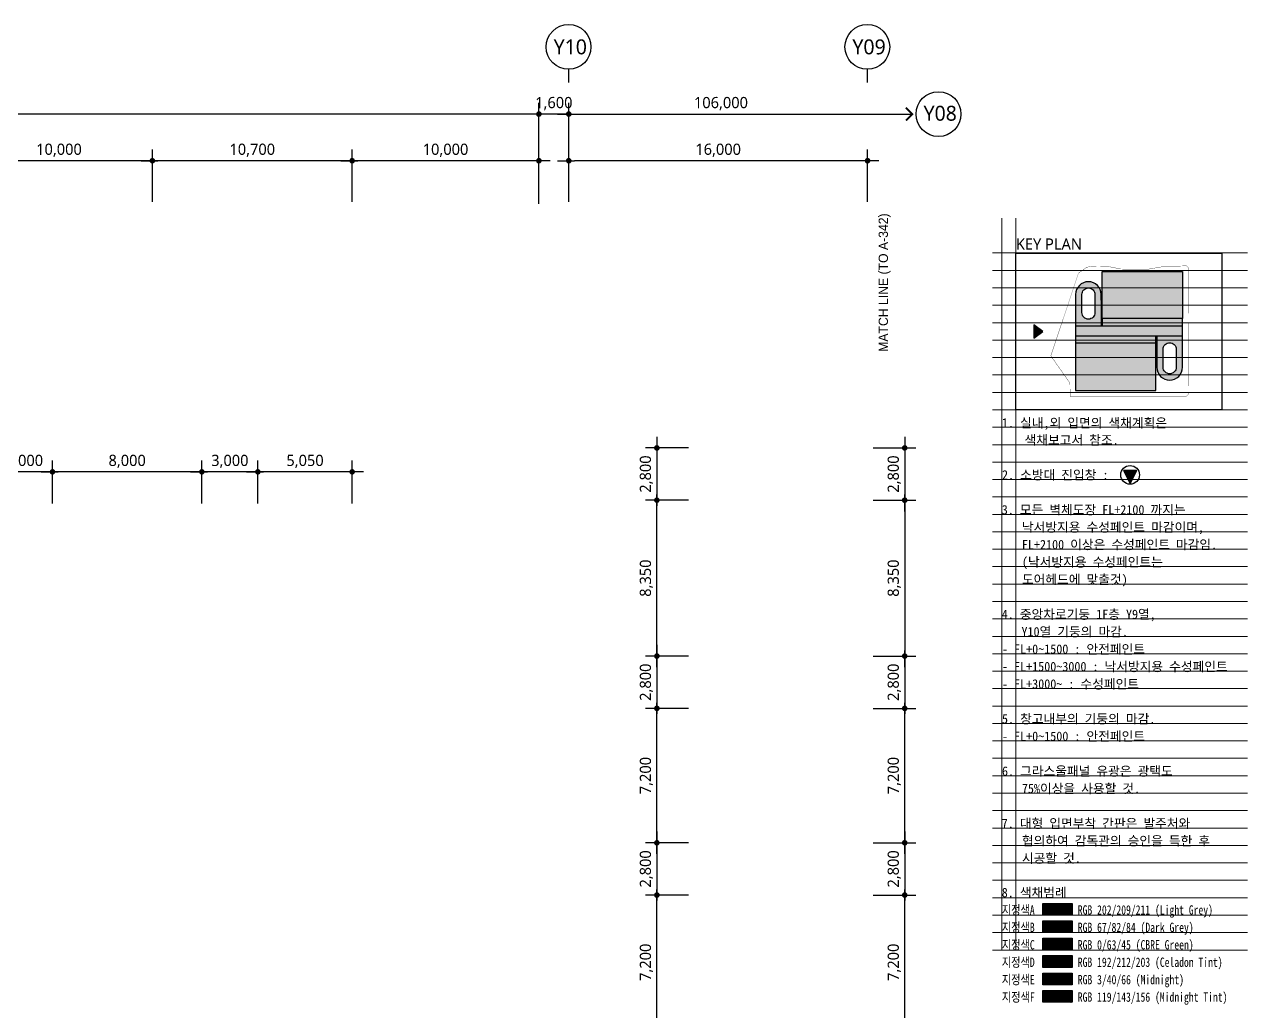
# Model space of a CAD drawing. Header units: millimetres. Extents: x 4937160 to 6265723, y 243853 to 348825.
# Drawn here: x 5024223 to 5089723, y 295954 to 348825 of the extents above; entities that cross this region are included whole.
import ezdxf
from ezdxf.enums import TextEntityAlignment as Align

# ---------------------------------------------------------------- set-up
doc = ezdxf.new("R2010")
doc.units = ezdxf.units.MM
doc.linetypes.add('DASHDOTX2', pattern=[2, 1, -0.5, 0, -0.5])
doc.linetypes.add('PHANTOM', pattern=[63.5, 31.75, -6.35, 6.35, -6.35, 6.35, -6.35])
doc.layers.get('0').update_dxf_attribs({"linetype": 'CONTINUOUS'})
for name, color, linetype in [('8', 8, 'CONTINUOUS'), ('AA-TEX-3', 3, 'CONTINUOUS'), ('DIM', 7, 'CONTINUOUS'), ('색상', 7, 'CONTINUOUS'), ('입면색상', 7, 'CONTINUOUS')]:
    doc.layers.add(name, color=color, linetype=linetype)
for name, color, linetype, lineweight in [('A-AXIS-BUBL', 7, 'CONTINUOUS', 25), ('A-BOND-LIN1', 4, 'DASHDOTX2', 25), ('A-XXXX-SYMB', 7, 'CONTINUOUS', 25), ('A-XXXX-TXT1', 3, 'CONTINUOUS', 25), ('A-XXXX-TXT2', 3, 'CONTINUOUS', 25)]:
    doc.layers.add(name, color=color, linetype=linetype, lineweight=lineweight)
doc.layers.add('A-XXXX-NPLT', color=144, linetype='CONTINUOUS', lineweight=15, plot=False)
doc.styles.add('HY울릉도L', font='')
doc.styles.add('돋움', font='')
doc.styles.add('돋움체', font='')
doc.styles.add('맑은고딕', font='malgun.ttf')
doc.styles.get('HY울릉도L').set_extended_font_data('HYwulM')
doc.styles.get('돋움').set_extended_font_data('Dotum')
doc.styles.get('돋움체').set_extended_font_data('DotumChe')
doc.dimstyles.new('CDIM', dxfattribs={"dimtxt": 3, "dimasz": 1.5, "dimexe": 2, "dimexo": 1, "dimgap": 1, "dimtad": 1, "dimdec": 0, "dimrnd": 0.5, "dimzin": 0, "dimdsep": 32, "dimlunit": 6, "dimtxsty": 'HY울릉도L', "dimblk1": '_CIDOT', "dimblk2": '_CIDOT', "dimsah": 1, "dimcen": 5.5, "dimclrd": 2, "dimclre": 2, "dimclrt": 7, "dimadec": 0, "dimazin": 0, "dimtfac": 1, "dimtdec": 0, "dimtix": 1, "dimtmove": 2, "dimatfit": 1, "dimldrblk": '_CIDOT', "dimfxl": 1, "dimtolj": 1, "dimtzin": 0, "dimlwd": -1, "dimarcsym": 0})

# ---------------------------------------------------------------- blocks, each defined once
blk = doc.blocks.new('_CIDOT')
at = {"color": 0, "linetype": 'ByBlock'}
blk.add_line((2, 0), (-1, 0), dxfattribs=at)
at = {"color": 0, "linetype": 'ByBlock', "const_width": 0.5}
blk.add_lwpolyline([(-0.25, 0, 1), (0.25, 0, 1)], format="xyb", close=True, dxfattribs=at)
blk = doc.blocks.new('*D979')
at = {"layer": 'DIM', "lineweight": -2, "transparency": 16777216}
for p, q in [((5053373, 339325), (5053373, 342125)), ((5069373, 339325), (5069373, 342125))]:
    blk.add_line(p, q, dxfattribs=at)
at = {"layer": 'DIM', "transparency": 16777216}
blk.add_line((5069073, 341525), (5053673, 341525), dxfattribs=at)
at = {"layer": 'DIM', "transparency": 16777216, "xscale": 300, "yscale": 300, "zscale": 300, "rotation": 180}
blk.add_blockref('_CIDOT', (5053373, 341525), dxfattribs=at)
at = {"layer": 'DIM', "transparency": 16777216, "xscale": 300, "yscale": 300, "zscale": 300}
blk.add_blockref('_CIDOT', (5069373, 341525), dxfattribs=at)
at = {"layer": 'DIM', "color": 3, "transparency": 16777216, "insert": (5061373, 342087), "char_height": 600, "attachment_point": 5, "style": '맑은고딕'}
blk.add_mtext('\\A1;16,000', dxfattribs=at)
blk = doc.blocks.new('*D980')
at = {"layer": 'DIM', "lineweight": -2, "transparency": 16777216}
for p, q in [((5051773, 339325), (5051773, 344625)), ((5053373, 339325), (5053373, 344625))]:
    blk.add_line(p, q, dxfattribs=at)
at = {"layer": 'DIM', "transparency": 16777216}
for p, q in [((5051473, 344025), (5051173, 344025)), ((5053373, 344025), (5051773, 344025)), ((5053673, 344025), (5053973, 344025))]:
    blk.add_line(p, q, dxfattribs=at)
at = {"layer": 'DIM', "transparency": 16777216, "xscale": 300, "yscale": 300, "zscale": 300}
for p, rotation in [((5051773, 344025), 359.9999999991329), ((5053373, 344025), 179.9999999991329)]:
    blk.add_blockref('_CIDOT', p, dxfattribs=dict(at, rotation=rotation))
at = {"layer": 'DIM', "color": 3, "transparency": 16777216, "insert": (5052573, 344587), "char_height": 600, "attachment_point": 5, "style": '맑은고딕'}
blk.add_mtext('\\A1;1,600', dxfattribs=at)
blk = doc.blocks.new('*D981')
at = {"layer": 'DIM', "lineweight": -2, "transparency": 16777216}
for p, q in [((5041773, 339325), (5041773, 342125)), ((5051773, 339325), (5051773, 342125))]:
    blk.add_line(p, q, dxfattribs=at)
at = {"layer": 'DIM', "transparency": 16777216}
blk.add_line((5051473, 341525), (5042073, 341525), dxfattribs=at)
at = {"layer": 'DIM', "transparency": 16777216, "xscale": 300, "yscale": 300, "zscale": 300}
for p, rotation in [((5041773, 341525), 179.9999999998559), ((5051773, 341525), 359.9999999998559)]:
    blk.add_blockref('_CIDOT', p, dxfattribs=dict(at, rotation=rotation))
at = {"layer": 'DIM', "color": 3, "transparency": 16777216, "insert": (5046773, 342087), "char_height": 600, "attachment_point": 5, "style": '맑은고딕'}
blk.add_mtext('\\A1;10,000', dxfattribs=at)
blk = doc.blocks.new('*D982')
at = {"layer": 'DIM', "lineweight": -2, "transparency": 16777216}
for p, q in [((5031073, 339325), (5031073, 342125)), ((5041773, 339325), (5041773, 342125))]:
    blk.add_line(p, q, dxfattribs=at)
at = {"layer": 'DIM', "transparency": 16777216}
blk.add_line((5041473, 341525), (5031373, 341525), dxfattribs=at)
at = {"layer": 'DIM', "transparency": 16777216, "xscale": 300, "yscale": 300, "zscale": 300}
for p, rotation in [((5031073, 341525), 179.9999999998703), ((5041773, 341525), 359.9999999998703)]:
    blk.add_blockref('_CIDOT', p, dxfattribs=dict(at, rotation=rotation))
at = {"layer": 'DIM', "color": 3, "transparency": 16777216, "insert": (5036423, 342087), "char_height": 600, "attachment_point": 5, "style": '맑은고딕'}
blk.add_mtext('\\A1;10,700', dxfattribs=at)
blk = doc.blocks.new('*D983')
at = {"layer": 'DIM', "lineweight": -2, "transparency": 16777216}
for p, q in [((5021073, 339325), (5021073, 342125)), ((5031073, 339325), (5031073, 342125))]:
    blk.add_line(p, q, dxfattribs=at)
at = {"layer": 'DIM', "transparency": 16777216}
blk.add_line((5030773, 341525), (5021373, 341525), dxfattribs=at)
at = {"layer": 'DIM', "transparency": 16777216, "xscale": 300, "yscale": 300, "zscale": 300}
for p, rotation in [((5021073, 341525), 179.9999999998559), ((5031073, 341525), 359.9999999998559)]:
    blk.add_blockref('_CIDOT', p, dxfattribs=dict(at, rotation=rotation))
at = {"layer": 'DIM', "color": 3, "transparency": 16777216, "insert": (5026073, 342087), "char_height": 600, "attachment_point": 5, "style": '맑은고딕'}
blk.add_mtext('\\A1;10,000', dxfattribs=at)
blk = doc.blocks.new('*D993')
at = {"layer": 'DIM', "lineweight": -2, "transparency": 16777216}
for p, q in [((5069674, 326143), (5071964, 326143)), ((5069674, 323343), (5071964, 323343))]:
    blk.add_line(p, q, dxfattribs=at)
at = {"layer": 'DIM', "transparency": 16777216}
blk.add_line((5071364, 325843), (5071364, 323643), dxfattribs=at)
at = {"layer": 'DIM', "transparency": 16777216, "xscale": 300, "yscale": 300, "zscale": 300}
for p, rotation in [((5071364, 326143), 90), ((5071364, 323343), 270)]:
    blk.add_blockref('_CIDOT', p, dxfattribs=dict(at, rotation=rotation))
at = {"layer": 'DIM', "color": 3, "transparency": 16777216, "insert": (5070804, 324743), "char_height": 600, "attachment_point": 5, "rotation": 90, "style": '맑은고딕'}
blk.add_mtext('\\A1;2,800', dxfattribs=at)
blk = doc.blocks.new('*D994')
at = {"layer": 'DIM', "lineweight": -2, "transparency": 16777216}
for p, q in [((5069674, 323343), (5071964, 323343)), ((5069674, 314993), (5071964, 314993))]:
    blk.add_line(p, q, dxfattribs=at)
at = {"layer": 'DIM', "transparency": 16777216}
blk.add_line((5071364, 323043), (5071364, 315293), dxfattribs=at)
at = {"layer": 'DIM', "transparency": 16777216, "xscale": 300, "yscale": 300, "zscale": 300}
for p, rotation in [((5071364, 323343), 90), ((5071364, 314993), 270)]:
    blk.add_blockref('_CIDOT', p, dxfattribs=dict(at, rotation=rotation))
at = {"layer": 'DIM', "color": 3, "transparency": 16777216, "insert": (5070804, 319168), "char_height": 600, "attachment_point": 5, "rotation": 90, "style": '맑은고딕'}
blk.add_mtext('\\A1;8,350', dxfattribs=at)
blk = doc.blocks.new('*D995')
at = {"layer": 'DIM', "lineweight": -2, "transparency": 16777216}
for p, q in [((5069674, 314993), (5071964, 314993)), ((5069674, 312193), (5071964, 312193))]:
    blk.add_line(p, q, dxfattribs=at)
at = {"layer": 'DIM', "transparency": 16777216}
blk.add_line((5071364, 314693), (5071364, 312493), dxfattribs=at)
at = {"layer": 'DIM', "transparency": 16777216, "xscale": 300, "yscale": 300, "zscale": 300}
for p, rotation in [((5071364, 314993), 90), ((5071364, 312193), 270)]:
    blk.add_blockref('_CIDOT', p, dxfattribs=dict(at, rotation=rotation))
at = {"layer": 'DIM', "color": 3, "transparency": 16777216, "insert": (5070804, 313593), "char_height": 600, "attachment_point": 5, "rotation": 90, "style": '맑은고딕'}
blk.add_mtext('\\A1;2,800', dxfattribs=at)
blk = doc.blocks.new('*D997')
at = {"layer": 'DIM', "lineweight": -2, "transparency": 16777216}
for p, q in [((5069674, 302193), (5071964, 302193)), ((5069674, 294993), (5071964, 294993))]:
    blk.add_line(p, q, dxfattribs=at)
at = {"layer": 'DIM', "transparency": 16777216}
blk.add_line((5071364, 295293), (5071364, 301893), dxfattribs=at)
at = {"layer": 'DIM', "transparency": 16777216, "xscale": 300, "yscale": 300, "zscale": 300}
for p, rotation in [((5071364, 302193), 90), ((5071364, 294993), 270)]:
    blk.add_blockref('_CIDOT', p, dxfattribs=dict(at, rotation=rotation))
at = {"layer": 'DIM', "color": 3, "transparency": 16777216, "insert": (5070804, 298593), "char_height": 600, "attachment_point": 5, "rotation": 90, "style": '맑은고딕'}
blk.add_mtext('\\A1;7,200', dxfattribs=at)
blk = doc.blocks.new('*D998')
at = {"layer": 'DIM', "lineweight": -2, "transparency": 16777216}
for p, q in [((5069674, 304993), (5071964, 304993)), ((5069674, 302193), (5071964, 302193))]:
    blk.add_line(p, q, dxfattribs=at)
at = {"layer": 'DIM', "transparency": 16777216}
blk.add_line((5071364, 304693), (5071364, 302493), dxfattribs=at)
at = {"layer": 'DIM', "transparency": 16777216, "xscale": 300, "yscale": 300, "zscale": 300}
for p, rotation in [((5071364, 304993), 90), ((5071364, 302193), 270)]:
    blk.add_blockref('_CIDOT', p, dxfattribs=dict(at, rotation=rotation))
at = {"layer": 'DIM', "color": 3, "transparency": 16777216, "insert": (5070804, 303593), "char_height": 600, "attachment_point": 5, "rotation": 90, "style": '맑은고딕'}
blk.add_mtext('\\A1;2,800', dxfattribs=at)
blk = doc.blocks.new('*D999')
at = {"layer": 'DIM', "lineweight": -2, "transparency": 16777216}
for p, q in [((5069674, 312193), (5071964, 312193)), ((5069674, 304993), (5071964, 304993))]:
    blk.add_line(p, q, dxfattribs=at)
at = {"layer": 'DIM', "transparency": 16777216}
blk.add_line((5071364, 305293), (5071364, 311893), dxfattribs=at)
at = {"layer": 'DIM', "transparency": 16777216, "xscale": 300, "yscale": 300, "zscale": 300}
for p, rotation in [((5071364, 312193), 90), ((5071364, 304993), 270)]:
    blk.add_blockref('_CIDOT', p, dxfattribs=dict(at, rotation=rotation))
at = {"layer": 'DIM', "color": 3, "transparency": 16777216, "insert": (5070804, 308593), "char_height": 600, "attachment_point": 5, "rotation": 90, "style": '맑은고딕'}
blk.add_mtext('\\A1;7,200', dxfattribs=at)
blk = doc.blocks.new('*D1011')
at = {"layer": 'DIM', "lineweight": -2, "transparency": 16777216}
for p, q in [((4979873, 339225), (4979873, 344425)), ((5051773, 339225), (5051773, 344425))]:
    blk.add_line(p, q, dxfattribs=at)
at = {"layer": 'DIM', "transparency": 16777216}
blk.add_line((5051473, 344025), (4980173, 344025), dxfattribs=at)
at = {"layer": 'DIM', "transparency": 16777216, "xscale": 300, "yscale": 300, "zscale": 300}
for p, rotation in [((4979873, 344025), 179.9999999999206), ((5051773, 344025), 359.9999999999206)]:
    blk.add_blockref('_CIDOT', p, dxfattribs=dict(at, rotation=rotation))
at = {"layer": 'DIM', "color": 3, "transparency": 16777216, "insert": (5015823, 344582), "char_height": 600, "attachment_point": 5, "style": '돋움체'}
blk.add_mtext('\\A1;71,900', dxfattribs=at)
blk = doc.blocks.new('*D1018')
at = {"layer": 'DIM', "lineweight": -2, "transparency": 16777216}
blk.add_line((5053373, 339325), (5053373, 344625), dxfattribs=at)
at = {"layer": 'DIM', "transparency": 16777216}
blk.add_line((5053673, 344025), (5069373, 344025), dxfattribs=at)
at = {"layer": 'DIM', "transparency": 16777216, "xscale": 300, "yscale": 300, "zscale": 300, "rotation": 180}
blk.add_blockref('_CIDOT', (5053373, 344025), dxfattribs=at)
at = {"layer": 'DIM', "color": 3, "transparency": 16777216, "insert": (5061523, 344587), "char_height": 600, "attachment_point": 5, "style": '맑은고딕'}
blk.add_mtext('\\A1;106,000', dxfattribs=at)
blk = doc.blocks.new('_None')
blk = doc.blocks.new('*D1183')
at = {"layer": 'DIM', "lineweight": -2, "transparency": 16777216}
for p, q in [((5059781, 304993), (5057491, 304993)), ((5059781, 302193), (5057491, 302193))]:
    blk.add_line(p, q, dxfattribs=at)
at = {"layer": 'DIM', "transparency": 16777216}
blk.add_line((5058091, 304693), (5058091, 302493), dxfattribs=at)
at = {"layer": 'DIM', "transparency": 16777216, "xscale": 300, "yscale": 300, "zscale": 300}
for p, rotation in [((5058091, 304993), 90), ((5058091, 302193), 270)]:
    blk.add_blockref('_CIDOT', p, dxfattribs=dict(at, rotation=rotation))
at = {"layer": 'DIM', "color": 3, "transparency": 16777216, "insert": (5057531, 303593), "char_height": 600, "attachment_point": 5, "rotation": 90, "style": '맑은고딕'}
blk.add_mtext('\\A1;2,800', dxfattribs=at)
blk = doc.blocks.new('*D1184')
at = {"layer": 'DIM', "lineweight": -2, "transparency": 16777216}
for p, q in [((5059781, 312193), (5057491, 312193)), ((5059781, 304993), (5057491, 304993))]:
    blk.add_line(p, q, dxfattribs=at)
at = {"layer": 'DIM', "transparency": 16777216}
blk.add_line((5058091, 305293), (5058091, 311893), dxfattribs=at)
at = {"layer": 'DIM', "transparency": 16777216, "xscale": 300, "yscale": 300, "zscale": 300}
for p, rotation in [((5058091, 312193), 90), ((5058091, 304993), 270)]:
    blk.add_blockref('_CIDOT', p, dxfattribs=dict(at, rotation=rotation))
at = {"layer": 'DIM', "color": 3, "transparency": 16777216, "insert": (5057531, 308593), "char_height": 600, "attachment_point": 5, "rotation": 90, "style": '맑은고딕'}
blk.add_mtext('\\A1;7,200', dxfattribs=at)
blk = doc.blocks.new('*D1185')
at = {"layer": 'DIM', "lineweight": -2, "transparency": 16777216}
for p, q in [((5059781, 314993), (5057491, 314993)), ((5059781, 312193), (5057491, 312193))]:
    blk.add_line(p, q, dxfattribs=at)
at = {"layer": 'DIM', "transparency": 16777216}
blk.add_line((5058091, 314693), (5058091, 312493), dxfattribs=at)
at = {"layer": 'DIM', "transparency": 16777216, "xscale": 300, "yscale": 300, "zscale": 300}
for p, rotation in [((5058091, 314993), 90), ((5058091, 312193), 270)]:
    blk.add_blockref('_CIDOT', p, dxfattribs=dict(at, rotation=rotation))
at = {"layer": 'DIM', "color": 3, "transparency": 16777216, "insert": (5057531, 313593), "char_height": 600, "attachment_point": 5, "rotation": 90, "style": '맑은고딕'}
blk.add_mtext('\\A1;2,800', dxfattribs=at)
blk = doc.blocks.new('*D1186')
at = {"layer": 'DIM', "lineweight": -2, "transparency": 16777216}
for p, q in [((5059781, 323343), (5057491, 323343)), ((5059781, 314993), (5057491, 314993))]:
    blk.add_line(p, q, dxfattribs=at)
at = {"layer": 'DIM', "transparency": 16777216}
blk.add_line((5058091, 315293), (5058091, 323043), dxfattribs=at)
at = {"layer": 'DIM', "transparency": 16777216, "xscale": 300, "yscale": 300, "zscale": 300}
for p, rotation in [((5058091, 323343), 90), ((5058091, 314993), 270)]:
    blk.add_blockref('_CIDOT', p, dxfattribs=dict(at, rotation=rotation))
at = {"layer": 'DIM', "color": 3, "transparency": 16777216, "insert": (5057531, 319168), "char_height": 600, "attachment_point": 5, "rotation": 90, "style": '맑은고딕'}
blk.add_mtext('\\A1;8,350', dxfattribs=at)
blk = doc.blocks.new('*D1187')
at = {"layer": 'DIM', "lineweight": -2, "transparency": 16777216}
for p, q in [((5059781, 326143), (5057491, 326143)), ((5059781, 323343), (5057491, 323343))]:
    blk.add_line(p, q, dxfattribs=at)
at = {"layer": 'DIM', "transparency": 16777216}
blk.add_line((5058091, 325843), (5058091, 323643), dxfattribs=at)
at = {"layer": 'DIM', "transparency": 16777216, "xscale": 300, "yscale": 300, "zscale": 300}
for p, rotation in [((5058091, 326143), 90), ((5058091, 323343), 270)]:
    blk.add_blockref('_CIDOT', p, dxfattribs=dict(at, rotation=rotation))
at = {"layer": 'DIM', "color": 3, "transparency": 16777216, "insert": (5057531, 324743), "char_height": 600, "attachment_point": 5, "rotation": 90, "style": '맑은고딕'}
blk.add_mtext('\\A1;2,800', dxfattribs=at)
blk = doc.blocks.new('*D1189')
at = {"layer": 'DIM', "lineweight": -2, "transparency": 16777216}
for p, q in [((5059781, 302193), (5057491, 302193)), ((5059781, 294993), (5057491, 294993))]:
    blk.add_line(p, q, dxfattribs=at)
at = {"layer": 'DIM', "transparency": 16777216}
blk.add_line((5058091, 295293), (5058091, 301893), dxfattribs=at)
at = {"layer": 'DIM', "transparency": 16777216, "xscale": 300, "yscale": 300, "zscale": 300}
for p, rotation in [((5058091, 302193), 90), ((5058091, 294993), 270)]:
    blk.add_blockref('_CIDOT', p, dxfattribs=dict(at, rotation=rotation))
at = {"layer": 'DIM', "color": 3, "transparency": 16777216, "insert": (5057531, 298593), "char_height": 600, "attachment_point": 5, "rotation": 90, "style": '맑은고딕'}
blk.add_mtext('\\A1;7,200', dxfattribs=at)
blk = doc.blocks.new('*D1233')
at = {"layer": 'DIM', "lineweight": -2, "transparency": 16777216}
for p, q in [((5022723, 323171), (5022723, 325461)), ((5025723, 323171), (5025723, 325461))]:
    blk.add_line(p, q, dxfattribs=at)
at = {"layer": 'DIM', "transparency": 16777216}
blk.add_line((5025423, 324861), (5023023, 324861), dxfattribs=at)
at = {"layer": 'DIM', "transparency": 16777216, "xscale": 300, "yscale": 300, "zscale": 300, "rotation": 180}
blk.add_blockref('_CIDOT', (5022723, 324861), dxfattribs=at)
at = {"layer": 'DIM', "transparency": 16777216, "xscale": 300, "yscale": 300, "zscale": 300}
blk.add_blockref('_CIDOT', (5025723, 324861), dxfattribs=at)
at = {"layer": 'DIM', "color": 3, "transparency": 16777216, "insert": (5024223, 325421), "char_height": 600, "attachment_point": 5, "style": '맑은고딕'}
blk.add_mtext('\\A1;3,000', dxfattribs=at)
blk = doc.blocks.new('*D1235')
at = {"layer": 'DIM', "lineweight": -2, "transparency": 16777216}
for p, q in [((5033723, 323171), (5033723, 325461)), ((5036723, 323171), (5036723, 325461))]:
    blk.add_line(p, q, dxfattribs=at)
at = {"layer": 'DIM', "transparency": 16777216}
blk.add_line((5036423, 324861), (5034023, 324861), dxfattribs=at)
at = {"layer": 'DIM', "transparency": 16777216, "xscale": 300, "yscale": 300, "zscale": 300, "rotation": 180}
blk.add_blockref('_CIDOT', (5033723, 324861), dxfattribs=at)
at = {"layer": 'DIM', "transparency": 16777216, "xscale": 300, "yscale": 300, "zscale": 300}
blk.add_blockref('_CIDOT', (5036723, 324861), dxfattribs=at)
at = {"layer": 'DIM', "color": 3, "transparency": 16777216, "insert": (5035223, 325421), "char_height": 600, "attachment_point": 5, "style": '맑은고딕'}
blk.add_mtext('\\A1;3,000', dxfattribs=at)
blk = doc.blocks.new('*D1236')
at = {"layer": 'DIM', "lineweight": -2, "transparency": 16777216}
for p, q in [((5025723, 323171), (5025723, 325461)), ((5033723, 323171), (5033723, 325461))]:
    blk.add_line(p, q, dxfattribs=at)
at = {"layer": 'DIM', "transparency": 16777216}
blk.add_line((5033423, 324861), (5026023, 324861), dxfattribs=at)
at = {"layer": 'DIM', "transparency": 16777216, "xscale": 300, "yscale": 300, "zscale": 300, "rotation": 180}
blk.add_blockref('_CIDOT', (5025723, 324861), dxfattribs=at)
at = {"layer": 'DIM', "transparency": 16777216, "xscale": 300, "yscale": 300, "zscale": 300}
blk.add_blockref('_CIDOT', (5033723, 324861), dxfattribs=at)
at = {"layer": 'DIM', "color": 3, "transparency": 16777216, "insert": (5029723, 325421), "char_height": 600, "attachment_point": 5, "style": '맑은고딕'}
blk.add_mtext('\\A1;8,000', dxfattribs=at)
blk = doc.blocks.new('*D1237')
at = {"layer": 'DIM', "lineweight": -2, "transparency": 16777216}
for p, q in [((5036723, 323171), (5036723, 325461)), ((5041773, 323171), (5041773, 325461))]:
    blk.add_line(p, q, dxfattribs=at)
at = {"layer": 'DIM', "transparency": 16777216}
blk.add_line((5041473, 324861), (5037023, 324861), dxfattribs=at)
at = {"layer": 'DIM', "transparency": 16777216, "xscale": 300, "yscale": 300, "zscale": 300, "rotation": 180}
blk.add_blockref('_CIDOT', (5036723, 324861), dxfattribs=at)
at = {"layer": 'DIM', "transparency": 16777216, "xscale": 300, "yscale": 300, "zscale": 300}
blk.add_blockref('_CIDOT', (5041773, 324861), dxfattribs=at)
at = {"layer": 'DIM', "color": 3, "transparency": 16777216, "insert": (5039248, 325421), "char_height": 600, "attachment_point": 5, "style": '맑은고딕'}
blk.add_mtext('\\A1;5,050', dxfattribs=at)
blk = doc.blocks.new('NOTE')
at = {"layer": 'A-XXXX-NPLT'}
for p, q in [((1010659.8, 179732.7), (1010659.8, 175812.7)), ((1010734.1, 175812.7), (1010734.1, 179732.7)), ((1010609.8, 179546.1), (1011974.8, 179546.1)), ((1010609.8, 179452.7), (1011974.8, 179452.7)), ((1010609.8, 179359.4), (1011974.8, 179359.4)), ((1010609.8, 179266.1), (1011974.8, 179266.1)), ((1010609.8, 179172.7), (1011974.8, 179172.7)), ((1010609.8, 179079.4), (1011974.8, 179079.4)), ((1010609.8, 178986.1), (1011974.8, 178986.1)), ((1010609.8, 178892.7), (1011974.8, 178892.7)), ((1010609.8, 178799.4), (1011974.8, 178799.4)), ((1010609.8, 178706.1), (1011974.8, 178706.1)), ((1010609.8, 178612.7), (1011974.8, 178612.7)), ((1010609.8, 178519.4), (1011974.8, 178519.4)), ((1010609.8, 178426.1), (1011974.8, 178426.1)), ((1010609.8, 178332.7), (1011974.8, 178332.7)), ((1010609.8, 178239.4), (1011974.8, 178239.4)), ((1010609.8, 178146.1), (1011974.8, 178146.1)), ((1010609.8, 178052.7), (1011974.8, 178052.7)), ((1010609.8, 177959.4), (1011974.8, 177959.4)), ((1010609.8, 177866.1), (1011974.8, 177866.1)), ((1010609.8, 177772.7), (1011974.8, 177772.7)), ((1010609.8, 177679.4), (1011974.8, 177679.4)), ((1010609.8, 177586.1), (1011974.8, 177586.1)), ((1010609.8, 177492.7), (1011974.8, 177492.7)), ((1010609.8, 177399.4), (1011974.8, 177399.4)), ((1010609.8, 177306.1), (1011974.8, 177306.1)), ((1010609.8, 177212.7), (1011974.8, 177212.7)), ((1010609.8, 177119.4), (1011974.8, 177119.4)), ((1010609.8, 177026.1), (1011974.8, 177026.1)), ((1010609.8, 176932.7), (1011974.8, 176932.7)), ((1010609.8, 176839.4), (1011974.8, 176839.4)), ((1010609.8, 176746.1), (1011974.8, 176746.1)), ((1010609.8, 176652.7), (1011974.8, 176652.7)), ((1010609.8, 176559.4), (1011974.8, 176559.4)), ((1010609.8, 176466.1), (1011974.8, 176466.1)), ((1010609.8, 176372.7), (1011974.8, 176372.7)), ((1010609.8, 176279.4), (1011974.8, 176279.4)), ((1010609.8, 176186.1), (1011974.8, 176186.1)), ((1010609.8, 176092.7), (1011974.8, 176092.7)), ((1010609.8, 175999.4), (1011974.8, 175999.4)), ((1010609.8, 175906.1), (1011974.8, 175906.1)), ((1010609.8, 175812.7), (1011974.8, 175812.7))]:
    blk.add_line(p, q, dxfattribs=at)
blk = doc.blocks.new('입면확대 범례')
at = {"layer": '8'}
blk.add_hatch(color=1, dxfattribs=at).paths.add_polyline_path([(7721, 25690), (7001, 25690), (7361, 24970)])
at = {"layer": '입면색상', "true_color": 0xcad1d3}
h = blk.add_hatch(dxfattribs=at)
h.set_pattern_fill('벽돌단면', color=254, scale=10.5)
h.set_pattern_definition([(45, (259.359, -94867.733), (-7.4246212, 7.4246212), [])])
h.paths.add_polyline_path([(2687, 2497), (4262, 2497), (4262, 1867), (2687, 1867)])
at = {"layer": '입면색상', "true_color": 0x435254}
h = blk.add_hatch(dxfattribs=at)
h.set_pattern_fill('벽돌단면', color=251, scale=15)
h.set_pattern_definition([(45, (259.359, -95801.067), (-7.4246212, 7.4246212), [])])
h.paths.add_polyline_path([(2687, 1563), (4262, 1563), (4262, 933), (2687, 933)])
at = {"layer": '입면색상', "true_color": 0x003f2d}
h = blk.add_hatch(dxfattribs=at)
h.set_pattern_fill('벽돌단면', color=118, scale=15)
h.set_pattern_definition([(45, (259.359, -96734.4), (-7.4246212, 7.4246212), [])])
h.paths.add_polyline_path([(2687, 630), (4262, 630), (4262, 0), (2687, 0)])
at = {"layer": '입면색상', "true_color": 0xc0d4cb}
h = blk.add_hatch(dxfattribs=at)
h.set_pattern_fill('벽돌단면', color=9, scale=15)
h.set_pattern_definition([(45, (259.359, -97667.733), (-7.4246212, 7.4246212), [])])
h.paths.add_polyline_path([(2687, -303), (4262, -303), (4262, -933), (2687, -933)])
at = {"layer": '입면색상', "true_color": 0x032842}
h = blk.add_hatch(dxfattribs=at)
h.set_pattern_fill('벽돌단면', color=158, scale=15)
h.set_pattern_definition([(45, (259.359, -98601.067), (-7.4246212, 7.4246212), [])])
h.paths.add_polyline_path([(2687, -1237), (4262, -1237), (4262, -1867), (2687, -1867)])
at = {"layer": '입면색상', "true_color": 0x778f9c}
h = blk.add_hatch(dxfattribs=at)
h.set_pattern_fill('벽돌단면', color=252, scale=15)
h.set_pattern_definition([(45, (259.359, -99534.4), (-7.4246212, 7.4246212), [])])
h.paths.add_polyline_path([(2687, -2170), (4262, -2170), (4262, -2800), (2687, -2800)])
at = {"layer": '8', "color": 1}
blk.add_lwpolyline([(7721, 25690), (7001, 25690), (7361, 24970)], close=True, dxfattribs=at)
blk.add_circle((7361, 25450), 500, dxfattribs=at)
at = {"layer": 'DIM'}
for points in [[(2687, 2497), (4262, 2497), (4262, 1867), (2687, 1867)], [(2687, 1563), (4262, 1563), (4262, 933), (2687, 933)], [(2687, 630), (4262, 630), (4262, 0), (2687, 0)], [(2687, -303), (4262, -303), (4262, -933), (2687, -933)], [(2687, -1237), (4262, -1237), (4262, -1867), (2687, -1867)], [(2687, -2170), (4262, -2170), (4262, -2800), (2687, -2800)]]:
    blk.add_lwpolyline(points, close=True, dxfattribs=at)
at = {"layer": '입면색상'}
for points in [[(2687, 2497), (4262, 2497), (4262, 1867), (2687, 1867)], [(2687, 1563), (4262, 1563), (4262, 933), (2687, 933)], [(2687, 630), (4262, 630), (4262, 0), (2687, 0)], [(2687, -303), (4262, -303), (4262, -933), (2687, -933)], [(2687, -1237), (4262, -1237), (4262, -1867), (2687, -1867)], [(2687, -2170), (4262, -2170), (4262, -2800), (2687, -2800)]]:
    blk.add_lwpolyline(points, close=True, dxfattribs=at)
at = {"layer": 'A-XXXX-TXT1', "xscale": 10, "yscale": 10, "zscale": 10}
blk.add_blockref('NOTE', (-10106098, -1758127), dxfattribs=at)
at = {"layer": 'A-XXXX-TXT2', "style": '돋움체'}
for s, p in [('1. 실내,외 입면의 색채계획은', (500, 28236)), ('색채보고서 참조.', (1710, 27317)), ('2. 소방대 진입창 : ', (500, 25450)), ('3. 모든 벽체도장 FL+2100 까지는 ', (487, 23583)), (' 낙서방지용 수성페인트 마감이며,', (1243, 22650)), (' FL+2100 이상은 수성페인트 마감임.', (1243, 21717)), (' (낙서방지용 수성페인트는 ', (1243, 20783)), (' 도어헤드에 맞출것)', (1243, 19850)), ('4. 중앙차로기둥 1F층 Y9열,', (487, 17983)), ('Y10열 기둥의 마감.', (1543, 17050)), ('- FL+0~1500 : 안전페인트', (500, 16117)), ('- FL+1500~3000 : 낙서방지용 수성페인트', (500, 15183)), ('- FL+3000~ : 수성페인트', (500, 14250)), ('5. 창고내부의 기둥의 마감.', (500, 12383)), ('- FL+0~1500 : 안전페인트', (500, 11450)), ('6. 그라스울패널 유광은 광택도', (500, 9583)), (' 75%%%이상을 사용할 것.', (1243, 8650)), ('7. 대형 입면부착 간판은 발주처와 ', (487, 6783)), (' 협의하여 감독관의 승인을 득한 후', (1243, 5850)), (' 시공할 것.', (1243, 4917)), ('8. 색채범례', (487, 3079))]:
    blk.add_text(s, height=500, dxfattribs=at).set_placement(p, align=Align.MIDDLE_LEFT)
at = {"layer": 'A-XXXX-TXT2', "style": '돋움체', "width": 0.8}
for s, p in [('지정색A', (487, 2146)), ('RGB 202/209/211 (Light Grey)', (4559, 2146)), ('지정색B', (487, 1213)), ('RGB 67/82/84 (Dark Grey)', (4559, 1213)), ('지정색C', (487, 279)), ('RGB 0/63/45 (CBRE Green)', (4559, 279)), ('지정색D', (487, -654)), ('RGB 192/212/203 (Celadon Tint)', (4559, -654)), ('지정색E', (487, -1587)), ('RGB 3/40/66 (Midnight)', (4559, -1587)), ('지정색F', (487, -2521)), ('RGB 119/143/156 (Midnight Tint)', (4559, -2521))]:
    blk.add_text(s, height=500, dxfattribs=at).set_placement(p, align=Align.MIDDLE_LEFT)

msp = doc.modelspace()

# ---------------------------------------------------------------- hatches: boundary and pattern name
h = msp.add_hatch(color=253)
h.dxf.hatch_style = 1
h.paths.add_polyline_path([(5086237.8, 335598.2), (5081935.6, 335598.2), (5081935.6, 333073.5), (5086237.8, 333073.5)])
h.paths.add_polyline_path([(5084818.8, 331748.4), (5080516.6, 331748.4), (5080516.6, 329224), (5084818.8, 329224)])
h = msp.add_hatch(color=251)
h.dxf.hatch_style = 1
h.paths.add_polyline_path([(5078276.5, 332734.3), (5078276.5, 332014.3), (5078756.5, 332374.3)])
at = {"layer": '색상'}
h = msp.add_hatch(color=254, dxfattribs=at)
h.dxf.hatch_style = 1
h.paths.add_polyline_path([(5081887.1, 334360.1, 0.4142136), (5081201.9, 335045.4, 0.4142136), (5080516.6, 334360.1), (5080516.6, 334053.1), (5080516.6, 332685.8), (5081887.1, 332685.8)])
h.paths.add_polyline_path([(5081201.9, 333041.3, -0.4142136), (5080852.8, 333390.4), (5080852.8, 333697.5), (5080852.8, 334020.7), (5080852.8, 334360.1, -0.4142136), (5081201.9, 334709.2, -0.4142136), (5081551, 334360.1), (5081551, 334053.1), (5081551, 333729.8), (5081551, 333390.4, -0.4142136)], flags=16)
h.paths.add_polyline_path([(5086237.8, 333073.5), (5081935.6, 333073.5), (5081935.6, 332685.8), (5086237.8, 332685.8)])
h.paths.add_polyline_path([(5086237.8, 332685.8), (5080516.6, 332685.8), (5080516.6, 332136.3), (5086237.8, 332136.3)])
h.paths.add_polyline_path([(5084818.8, 332136.3), (5080516.6, 332136.3), (5080516.6, 331748.4), (5084818.8, 331748.4)])
h.paths.add_polyline_path([(5086237.8, 332136.3), (5084867.3, 332136.3), (5084867.3, 331124.6), (5084867.3, 330461.9, 0.4142136), (5085552.6, 329776.7, 0.4142136), (5086237.8, 330461.9), (5086237.8, 330801.3), (5086237.8, 331124.6)])
h.paths.add_polyline_path([(5085901.7, 331431.6), (5085901.7, 331124.6), (5085901.7, 330801.3), (5085901.7, 330461.9, -0.4142136), (5085552.6, 330112.9, -0.4142136), (5085203.5, 330461.9), (5085203.5, 330769), (5085203.5, 331092.3), (5085203.5, 331431.6, -0.4142136), (5085552.6, 331780.7, -0.4142136)], flags=16)

# ---------------------------------------------------------------- linework, layer by layer
for p, q in [((5080516.6, 334360.1), (5080516.6, 334053.1)), ((5080516.6, 334053.1), (5080516.6, 331748.4)), ((5081887.1, 334360.1), (5081887.1, 332685.8)), ((5081887.1, 334053.1), (5081887.1, 334360.1)), ((5081935.6, 333073.5), (5081935.6, 332685.8)), ((5086237.8, 331124.6), (5086237.8, 333073.5)), ((5080516.6, 332685.8), (5086237.8, 332685.8)), ((5086237.8, 332136.3), (5080516.6, 332136.3)), ((5084818.8, 331748.4), (5084818.8, 332136.3)), ((5084867.3, 332136.3), (5084867.3, 331124.6)), ((5084867.3, 331124.6), (5084867.3, 330461.9)), ((5086237.8, 330801.3), (5086237.8, 331124.6)), ((5086237.8, 330461.9), (5086237.8, 330801.3))]:
    msp.add_line(p, q)
at = {"const_width": 100}
msp.add_lwpolyline([(5071428.6, 344366.5), (5071770.1, 344024.9), (5071428.6, 343683.4)], dxfattribs=at)
for points in [[(5081935.6, 335598.2), (5086237.8, 335598.2), (5086237.8, 333073.5), (5081935.6, 333073.5)], [(5078276.5, 332734.3), (5078276.5, 332014.3), (5078756.5, 332374.3)], [(5080516.6, 329224), (5084818.8, 329224), (5084818.8, 331748.4), (5080516.6, 331748.4)]]:
    msp.add_lwpolyline(points, close=True)
for points in [[(5081551, 334360.1), (5081551, 334053.1), (5081551, 333729.8), (5081551, 333390.4, -0.4142136), (5081201.9, 333041.3, -0.4142136), (5080852.8, 333390.4), (5080852.8, 333697.5), (5080852.8, 334020.7), (5080852.8, 334360.1, -0.4142136), (5081201.9, 334709.2, -0.4142136), (5081551, 334360.1)], [(5085901.7, 331431.6), (5085901.7, 331124.6), (5085901.7, 330801.3), (5085901.7, 330461.9, -0.4142136), (5085552.6, 330112.9, -0.4142136), (5085203.5, 330461.9), (5085203.5, 330769), (5085203.5, 331092.3), (5085203.5, 331431.6, -0.4142136), (5085552.6, 331780.7, -0.4142136), (5085901.7, 331431.6)]]:
    msp.add_lwpolyline(points, format="xyb", close=True)
for centre, start, end in [((5081201.9, 334360.1), 90, 180), ((5081201.9, 334360.1), 0, 90), ((5085552.6, 330461.9), 180, 270), ((5085552.6, 330461.9), 270, 0)]:
    msp.add_arc(centre, 685.3, start, end)
at = {"layer": 'A-AXIS-BUBL', "ltscale": 0.2}
for p, q in [((5053373.5, 345724.9), (5053373.5, 346425)), ((5069373.5, 345724.9), (5069373.5, 346425))]:
    msp.add_line(p, q, dxfattribs=at)
for centre in [(5053361.7, 347624.9), (5069361.7, 347624.9)]:
    msp.add_circle(centre, 1200, dxfattribs=at)
at = {"layer": 'A-BOND-LIN1', "color": 1, "linetype": 'PHANTOM', "ltscale": 50, "const_width": 16.2}
msp.add_lwpolyline([(5079849, 333047.2), (5080667.6, 335501.5), (5081113.6, 335822.1), (5081331.5, 335854.6), (5081717.9, 335851.7), (5082029.7, 335853.3), (5082301.8, 335853.4), (5082751.5, 335762.3), (5082931.3, 335725.9), (5084445.8, 335723.2), (5084688.4, 335764.9), (5085023.7, 335823.7), (5085277.3, 335870.3), (5086460.9, 335892.2), (5086577.3, 335774.9), (5086577, 335741.8), (5086576.8, 335697.6), (5086576.1, 335578.5), (5086570.9, 333045.6), (5086551.5, 329010.2), (5086436, 328896.7), (5080219.2, 328896.7), (5080214.3, 329613.3), (5079188.2, 331075), (5079610.2, 332339.1), (5079788.3, 332872.6), (5079846.7, 333047.2)], close=True, dxfattribs=at)
at = {"layer": 'A-XXXX-SYMB'}
msp.add_circle((5073173.5, 344024.9), 1200, dxfattribs=at)
at = {"layer": 'DIM'}
msp.add_line((5069373.5, 344024.9), (5071770.1, 344024.9), dxfattribs=at)
msp.add_lwpolyline([(5077316.5, 336583.3), (5088350.8, 336583.3), (5088350.8, 328183.3), (5077316.5, 328183.3)], close=True, dxfattribs=at)

# ---------------------------------------------------------------- block references
msp.add_blockref('입면확대 범례', (5076073.5, 299249.9))

# ---------------------------------------------------------------- texts
at = {"ltscale": 100, "style": '맑은고딕'}
msp.add_text('KEY PLAN', height=600, dxfattribs=at).set_placement((5077316.5, 336583.3), align=Align.BOTTOM_LEFT)
at = {"layer": 'A-XXXX-TXT1', "style": '맑은고딕'}
msp.add_text('Y08', height=800, dxfattribs=at).set_placement((5073264, 344069.1), align=Align.MIDDLE)
at = {"layer": 'A-XXXX-TXT2', "ltscale": 0.2, "style": '맑은고딕'}
for s, p in [('Y10', (5053453.7, 347624.9)), ('Y09', (5069453.7, 347624.9))]:
    msp.add_text(s, height=800, dxfattribs=at).set_placement(p, align=Align.MIDDLE_CENTER)
at = {"layer": 'AA-TEX-3', "style": '돋움'}
msp.add_text('MATCH LINE (TO A-342)', height=500, rotation=90, dxfattribs=at).set_placement((5070467.8, 334997.3), align=Align.CENTER)

# ---------------------------------------------------------------- dimensions: what is measured, and where the dimension line sits
at = {"layer": 'DIM'}
for p1, p2, distance, override, picture, middle in [((5051773.5, 339024.9), (4979873.5, 339024.9), -5000, {"dimscale": 200, "dimtxsty": '돋움체', "dimclrd": 256, "dimclre": 256, "dimclrt": 3}, '*D1011', (5015823.5, 344582.1)), ((5053373.5, 339024.9), (5051773.5, 339024.9), -5000, {"dimscale": 200, "dimexe": 3, "dimexo": 1.5, "dimtxsty": '맑은고딕', "dimclrd": 256, "dimclre": 256, "dimclrt": 3}, '*D980', (5052573.5, 344586.9)), ((5031073.5, 339024.9), (5021073.5, 339024.9), -2500, {"dimscale": 200, "dimexe": 3, "dimexo": 1.5, "dimtxsty": '맑은고딕', "dimclrd": 256, "dimclre": 256, "dimclrt": 3}, '*D983', (5026073.5, 342086.9)), ((5041773.5, 339024.9), (5031073.5, 339024.9), -2500, {"dimscale": 200, "dimexe": 3, "dimexo": 1.5, "dimtxsty": '맑은고딕', "dimclrd": 256, "dimclre": 256, "dimclrt": 3}, '*D982', (5036423.5, 342086.9)), ((5051773.5, 339024.9), (5041773.5, 339024.9), -2500, {"dimscale": 200, "dimexe": 3, "dimexo": 1.5, "dimtxsty": '맑은고딕', "dimclrd": 256, "dimclre": 256, "dimclrt": 3}, '*D981', (5046773.5, 342086.9)), ((5069373.5, 339024.9), (5053373.5, 339024.9), -2500, {"dimscale": 200, "dimexe": 3, "dimexo": 1.5, "dimtxsty": '맑은고딕', "dimclrd": 256, "dimclre": 256, "dimclrt": 3}, '*D979', (5061373.5, 342086.9))]:
    dim = msp.add_aligned_dim(p1=p1, p2=p2, distance=distance, dimstyle='CDIM', override=override, dxfattribs=at)
    dim.commit()
    dim.dimension.update_dxf_attribs({"geometry": picture, "text_midpoint": middle})
dim = msp.add_aligned_dim(p1=(5053373.5, 339024.9), p2=(5069373.5, 339024.9), distance=5000, text='106,000', dimstyle='CDIM', override={"dimscale": 200, "dimexe": 3, "dimexo": 1.5, "dimtxsty": '맑은고딕', "dimblk2": 'None', "dimse2": 1, "dimclrd": 256, "dimclre": 256, "dimclrt": 3}, dxfattribs=at)
dim.commit()
dim.dimension.update_dxf_attribs({"geometry": '*D1018', "text_midpoint": (5061523.5, 344586.9)})
for base, p1, p2, angle, picture, middle in [((5058091.2, 323343.3), (5060081.5, 326143.3), (5060081.5, 323343.3), 270, '*D1187', (5057530.8, 324743.3)), ((5071364.5, 323343.3), (5069374.1, 326143.3), (5069374.1, 323343.3), 270, '*D993', (5070804.1, 324743.3)), ((5022723.5, 324861), (5025723.5, 322870.7), (5022723.5, 322870.7), 180, '*D1233', (5024223.5, 325421.3)), ((5025723.5, 324861), (5033723.5, 322870.7), (5025723.5, 322870.7), 180, '*D1236', (5029723.5, 325421.3)), ((5033723.5, 324861), (5036723.5, 322870.7), (5033723.5, 322870.7), 180, '*D1235', (5035223.5, 325421.3)), ((5036723.5, 324861), (5041773.5, 322870.7), (5036723.5, 322870.7), 180, '*D1237', (5039248.5, 325421.3)), ((5058091.2, 323343.3), (5060081.5, 314993.3), (5060081.5, 323343.3), 90, '*D1186', (5057530.8, 319168.3)), ((5071364.5, 314993.3), (5069374.1, 323343.3), (5069374.1, 314993.3), 270, '*D994', (5070804.1, 319168.3)), ((5058091.2, 312193.3), (5060081.5, 314993.3), (5060081.5, 312193.3), 270, '*D1185', (5057530.8, 313593.3)), ((5071364.5, 312193.3), (5069374.1, 314993.3), (5069374.1, 312193.3), 270, '*D995', (5070804.1, 313593.3)), ((5058091.2, 312193.3), (5060081.5, 304993.3), (5060081.5, 312193.3), 90, '*D1184', (5057530.8, 308593.3)), ((5071364.5, 312193.3), (5069374.1, 304993.3), (5069374.1, 312193.3), 90, '*D999', (5070804.1, 308593.3)), ((5058091.2, 302193.3), (5060081.5, 304993.3), (5060081.5, 302193.3), 270, '*D1183', (5057530.8, 303593.3)), ((5071364.5, 302193.3), (5069374.1, 304993.3), (5069374.1, 302193.3), 270, '*D998', (5070804.1, 303593.3)), ((5058091.2, 302193.3), (5060081.5, 294993.3), (5060081.5, 302193.3), 90, '*D1189', (5057530.8, 298593.3)), ((5071364.5, 302193.3), (5069374.1, 294993.3), (5069374.1, 302193.3), 90, '*D997', (5070804.1, 298593.3))]:
    dim = msp.add_linear_dim(base=base, p1=p1, p2=p2, angle=angle, dimstyle='CDIM', override={"dimscale": 200, "dimexe": 3, "dimexo": 1.5, "dimtxsty": '맑은고딕', "dimclrd": 256, "dimclre": 256, "dimclrt": 3}, dxfattribs=at)
    dim.commit()
    dim.dimension.update_dxf_attribs({"geometry": picture, "text_midpoint": middle})

doc.saveas('drawing.dxf')
